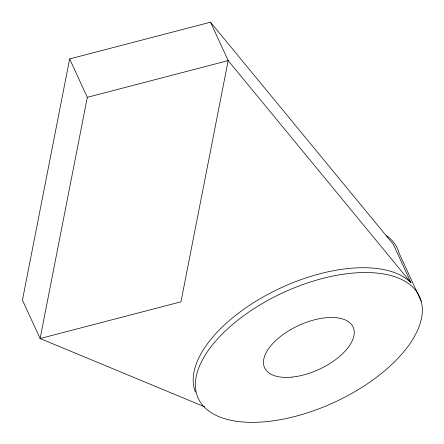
<?xml version="1.0" encoding="UTF-8"?>
<svg xmlns="http://www.w3.org/2000/svg" width="444" height="444" viewBox="0 0 444 444"><rect width="100%" height="100%" fill="white"/><g stroke="black" fill="none" stroke-linecap="round" stroke-linejoin="round"><path stroke-width="0.67" d="M195.416 392.102A121.778 60.517 -24.7 0 1 272.91 291.736A121.778 60.517 -24.7 0 1 410.983 282.734L393.323 244.328L210.506 22.2L69.653 58.919L22.455 300.127L40.115 338.528L204.634 406.815M69.653 58.919L87.318 97.319L40.115 338.528L180.969 301.815L228.172 60.6L210.506 22.2M87.318 97.319L228.172 60.6L410.983 282.734M421.195 301.221A121.778 60.517 -24.7 0 0 238.717 319.469A121.778 60.517 -24.7 0 0 266.672 421.6A121.778 60.517 -24.7 0 0 421.195 301.221L399.117 253.219A121.778 60.517 -24.7 0 0 386.652 235.714M291.986 377.1A48.712 24.209 -24.7 0 0 353.796 328.943A48.712 24.209 -24.7 0 0 280.802 336.247A48.712 24.209 -24.7 0 0 291.986 377.1"/></g></svg>
